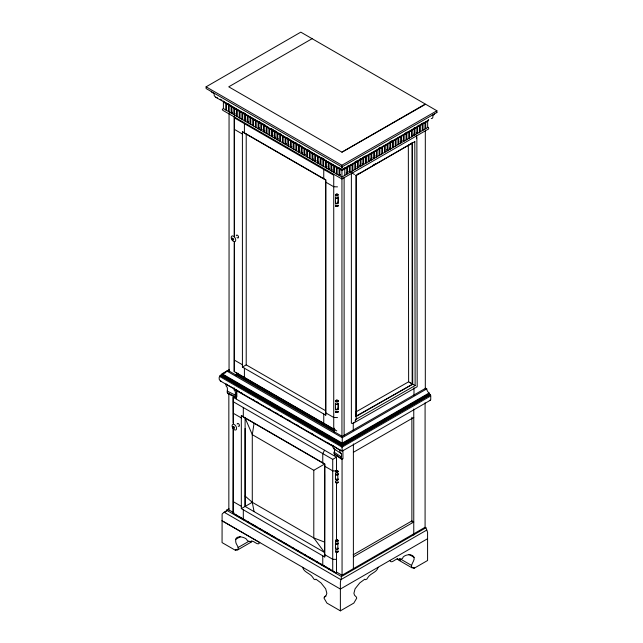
<?xml version="1.0" encoding="UTF-8"?>
<svg xmlns="http://www.w3.org/2000/svg" width="643" height="643" viewBox="0 0 643 643"><rect width="100%" height="100%" fill="white"/><g stroke="black" fill="none" stroke-linecap="round" stroke-linejoin="round"><path stroke-width="0.96" d="M233.152 428.19L233.152 513.347L233.345 428.367M233.152 423.166L233.152 397.278L234.357 396.586M233.345 423.343L233.152 397.278L336.522 457.165L336.522 471.006L332.728 470.885L324.755 466.263M234.229 242.588L234.229 371.783L234.43 241.768M234.229 235.563L234.229 116.351M234.43 236.753L234.349 116.086M241.318 506.322L241.318 415.611L324.755 463.957L324.755 556.967L241.318 508.621L241.318 506.322L233.345 501.701M242.411 364.75L242.411 131.719L325.744 179.831L325.744 415.169L242.411 367.057L242.411 364.75L234.43 360.136M243.311 519.005L243.311 509.778M244.412 377.433L244.412 368.214M324.755 556.967L324.562 552.474L245.112 506.435L245.112 418.038L241.318 415.611M242.411 367.057L246.213 364.87L246.213 134.146L242.411 131.719M322.762 565.036L322.762 555.817M323.75 423.239L323.75 414.02M245.112 496.058L252.281 502.296L313.792 537.934L324.562 552.474L324.755 463.957M325.744 415.169L325.744 179.831M214.151 93.91L214.272 95.767L215.654 97.197L341.915 170.09L341.931 169.575M341.907 167.148L341.907 167.55L341.907 166.32M328.099 161.803L341.931 169.792L341.899 165.227L206.098 86.821L206.098 88.533L341.899 166.939L436.902 112.493L436.902 110.781L425.626 104.222L341.939 152.174L228.739 86.821L312.112 38.684M341.915 170.09L341.915 169.463M211.217 91.161L211.957 92.52L213.733 93.147M397.028 558.598L398.748 559.587C399.962 559.064 402.743 559.675 403.145 557.047C406.987 553.101 416.969 554.162 413.449 561.146C412.396 563.212 409.181 569.095 414.132 567.713L414.132 568.267L412.42 567.279M336.828 572.238L342.012 575.236L425.071 527.284L425.939 527.782L427.579 532.251L427.587 560.503L414.132 568.267M235.627 389.208L235.708 390.221L333.757 446.877M356.455 414.357L355.965 415.973L356.463 413.859L356.447 414.462M378.116 567.271C377.015 572.415 370.448 573.235 368.005 577.334L366.823 579.126L365.288 579.713L364.822 579.174L359.759 582.904L355.081 588.803L353.915 593.28L354.51 595.177L356.463 597.162L356.704 598.199L353.827 603.086L340.38 610.85L326.925 603.086L324.048 598.199L324.297 597.162L326.242 595.177L326.845 593.28L325.671 588.803L321.002 582.904L315.938 579.174L315.142 579.705L313.929 579.126L312.747 577.334C310.312 573.235 303.745 572.415 302.644 567.271M254.081 423.239L252.281 434.652L252.281 502.296L254.081 511.635M251.775 541.076L251.083 542.17L237.693 549.894L235.515 549.805L235.515 550.36L237.187 549.395M234.317 388.38L234.213 388.718A3.319 1.808 -62.1 0 0 234.06 389.947C236.97 392.142 234.076 395.598 235.74 397.551L227.751 393.54C226.095 391.579 228.98 388.139 226.079 385.945A3.319 1.808 -62.1 0 1 226.232 384.707L226.449 384.024M333.09 445.398L332.978 445.736A3.319 2.017 -57.8 0 0 332.825 446.973L333.556 448.517L341.184 453.564C342.791 455.196 339.054 460.484 342.984 458.732L342.888 450.068M237.693 549.894C239.791 547.297 235.442 544.275 235.692 541.277C234.518 534.992 243.496 536.495 246.502 539.139C247.402 541.888 250.167 541.727 251.871 541.085C254.556 541.165 258.181 546.212 259.804 542.596L222.06 520.806M341.216 458.491L334.215 453.845C332.825 452.728 336.546 449.69 333.749 448.661M416.503 138.663L416.495 135.786A1.616 1.318 -60 0 0 416.318 135.617M324.562 450.237L322.762 453.58L322.762 462.807M414.807 141.621L356.214 175.459L355.965 416.768A2.853 2.323 -60 0 1 356.126 416.479L412.71 384.16L412.404 142.915L356.126 175.41L356.214 419.196L355.121 421.069L356.206 419.22L415.121 385.559L414.807 141.621A1.053 0.86 -60 0 0 414.502 141.396M354.478 422.162L352.782 423.504L351.375 423.223L351.375 173.666M411.456 143.582L409.31 144.691M234.438 388.034L233.819 388.324L225.725 384.104M235.74 397.551L236.841 396.844L236.833 390.148M229.406 369.516L222.084 373.76L222.084 374.403L342.253 443.774L429.114 393.629L429.114 392.986A3.609 2.082 60 0 1 426.751 388.894L425.626 388.243L342.253 436.38L229.053 371.027M222.084 374.403L223.82 373.39M227.276 371.381L229.012 370.376M206.098 86.821L300.795 32.15L425.312 104.037L341.939 152.174M232.557 112.236L231.142 113.055L231.142 106.521L229.205 105.396L229.205 111.93M235.258 113.795L233.843 114.615L233.843 108.072L231.898 106.955L231.898 113.489M246.052 120.024L244.637 120.844L244.637 114.309L242.692 113.184L242.692 119.719M248.753 121.583L247.338 122.403L247.338 115.869L245.393 114.743L245.393 121.278M259.547 127.812L258.124 128.632L258.124 122.098L256.187 120.972L256.187 127.515M262.24 129.372L260.825 130.191L260.825 123.657L258.88 122.532L258.88 129.066M264.94 130.931L263.526 131.751L263.526 125.216L261.58 124.091L261.58 130.625M273.034 135.609L271.619 136.42L271.619 129.886L269.674 128.761L269.674 135.303M275.734 137.16L274.32 137.98L274.32 131.445L272.375 130.32L272.375 136.855M278.435 138.719L277.012 139.539L277.012 133.005L275.075 131.879L275.075 138.414M286.529 143.397L285.114 144.209L285.114 137.674L283.169 136.549L283.169 143.092M289.221 144.948L287.807 145.768L287.807 139.234L285.862 138.108L285.862 144.651M291.922 146.508L290.507 147.327L290.507 140.793L288.562 139.668L288.562 146.202M300.016 151.185L298.601 151.997L298.601 145.463L296.656 144.345L296.656 150.88M302.716 152.745L301.302 153.556L301.302 147.022L299.357 145.897L299.357 152.439M305.417 154.296L304.002 155.116L304.002 148.581L302.057 147.456L302.057 153.99M313.511 158.974L312.096 159.794L312.096 153.251L310.151 152.134L310.151 158.668M316.203 160.533L314.789 161.345L314.789 154.81L312.852 153.685L312.852 160.228M318.904 162.092L317.489 162.904L317.489 156.37L315.544 155.244L315.544 161.787M326.998 166.762L325.583 167.582L325.583 161.039L323.638 159.922L323.638 166.457M329.698 168.321L328.284 169.133L328.284 162.599L326.339 161.481L326.339 168.016M332.399 169.881L330.984 170.692L330.984 164.158L329.039 163.033L329.039 169.575M339.834 175.804L339.834 169.27L341.939 170.483L346.714 167.727L346.714 174.261M340.493 174.55L339.078 175.37L339.078 168.828L337.133 167.71L337.133 174.245M357.5 174.205L359.236 173.2M373.085 165.203L375.681 163.708M338.13 196.758L337.832 196.935A1.39 0.804 0 0 1 337.832 198.076A1.39 0.804 0 0 1 335.871 198.084A1.39 0.804 0 0 1 335.863 196.951M338.13 201.99L337.832 202.159A1.39 0.804 0 0 1 337.832 203.292A1.39 0.804 0 0 1 335.871 203.301A1.39 0.804 0 0 1 335.863 202.167A1.334 0.772 0 0 0 335.823 203.228A1.334 0.772 0 0 0 337.615 203.365A1.334 0.772 0 0 0 338.001 202.344M223.105 374.025L220.517 375.657L342.06 445.824L430.191 394.818A0.836 0.482 60 0 1 429.685 394.071L342.06 444.546L221.714 374.957L342.06 444.442L342.06 450.679M223.105 374.162C219.681 374.242 217.567 378.759 220.348 380.953L342.06 451.225L430.271 400.292M222.02 374.813L219.408 376.324L342.06 447.134L430.746 395.927A1.077 0.619 60 0 0 430.191 394.947M236.286 375.954L236.286 374.21L238.023 373.213M338.13 408.08L337.832 408.257A1.39 0.804 0 0 1 337.832 409.39A1.39 0.804 0 0 1 335.871 409.39A1.39 0.804 0 0 1 335.863 408.257A1.334 0.772 0 0 0 335.823 409.318A1.334 0.772 0 0 0 337.615 409.454A1.334 0.772 0 0 0 338.001 408.442M429.114 392.986L342.253 443.131L222.084 373.76L225.323 372.9L226.802 371.027L342.253 437.682L426.751 388.894M235.515 550.36L222.06 542.596L222.108 514.545A2.275 1.8 -23 0 1 222.253 513.861L224.142 512.254A2.395 1.897 -23 0 0 225.098 512.061L226.4 510.896A1.664 1.318 -23 0 0 226.481 510.18L229.069 508.693M226.746 510.751L224.142 512.254L340.878 579.656L426.815 530.033M429.685 394.071L342.06 444.659L221.53 375.07L221.047 375.424A1.535 1.254 0 0 1 220.517 375.52L342.06 445.695L430.191 394.818M241.318 508.621L252.281 502.296M313.792 470.29L324.562 464.077L245.112 418.038L252.281 434.652L313.792 470.29L313.792 537.934L324.562 542.097M336.522 551.364L336.522 573.235L332.728 570.815L332.728 459.359L336.522 457.165M353.385 452.31L413.762 417.444M235.515 539.469L240.53 536.567M238.143 547.482L249.018 541.205M353.216 554.805L411.874 520.943L413.762 522.028L353.385 556.886M226.481 510.18L341.449 576.562L425.939 527.782M324.297 597.162L325.969 596.198M427.587 538.713L340.38 589.06L222.108 520.782M341.899 165.227L436.902 110.781M343.667 168.474L345.404 167.477M347.148 166.481L348.884 165.484M354.984 161.996L356.72 160.991M359.333 159.496L361.077 158.499M362.813 157.503L365.425 156.008M378.486 148.525L380.23 147.528M389.803 142.039L392.415 140.544M405.468 133.061L407.212 132.064M413.304 128.568L415.048 127.571M417.661 126.076L419.397 125.08M421.141 124.083L422.885 123.078M341.931 169.792L428.656 120.088A1.808 1.045 60.2 0 1 428.648 119.879M223.442 100.927L223.442 101.859L341.931 170.274L428.262 120.796L428.262 119.855L428.656 120.088M356.045 411.85L408.635 381.797L410.29 382.762M355.788 416.278L412.71 384.16M353.369 423.215L417.186 386.748L416.873 136.838M251.083 542.17L250.344 542.338M223.394 108.579L222.293 109.35L222.791 110.307L341.939 178.979L428.142 129.211A1.302 0.747 60 0 0 428.712 128.56A1.302 0.747 60 0 0 428.142 127.25L341.939 177.018L223.394 108.579L223.394 102.044L225.749 103.402L225.749 109.937M409.904 144.667L409.527 144.715M400.259 560.527L399.086 560.375L398.387 559.273M337.527 186.864L333.733 186.751L325.744 182.138M337.527 417.588L333.733 417.476L325.744 412.862M336.522 559.402L332.728 559.281L324.755 554.66M235.708 390.221L236.423 390.028L239.027 391.531M332.535 445.318L339.536 449.971L340.227 449.714L339.986 450.381A3.319 2.017 -57.8 0 0 339.825 451.619L341.184 453.564M217.438 97.881L215.654 97.197M221.393 381.355L220.348 380.953M356.198 419.22L355.86 419.059A1.053 0.852 -60 0 0 356.214 419.196M227.3 391.121L235.29 395.123M227.26 392.696L235.25 396.707M416.206 132.506L417.62 133.326L417.62 126.792L419.566 125.666L419.566 132.201M413.505 134.066L414.928 134.885L414.928 128.343L416.865 127.226L416.865 133.76M402.719 140.295L404.134 141.114L404.134 134.58L406.079 133.455L406.079 139.989M400.018 141.854L401.433 142.674L401.433 136.139L403.378 135.014L403.378 141.548M389.224 148.083L390.639 148.903L390.639 142.368L392.584 141.243L392.584 147.777M386.523 149.642L387.938 150.462L387.938 143.928L389.883 142.802L389.883 149.337M375.737 155.879L377.152 156.691L377.152 150.157L379.089 149.031L379.089 155.574M373.036 157.431L374.451 158.25L374.451 151.716L376.396 150.591L376.396 157.125M370.336 158.99L371.75 159.81L371.75 153.275L373.696 152.15L373.696 158.684M362.242 163.668L363.657 164.479L363.657 157.945L365.602 156.82L365.602 163.362M359.541 165.219L360.956 166.039L360.956 159.504L362.901 158.379L362.901 164.921M356.849 166.778L358.264 167.598L358.264 161.063L360.201 159.938L360.201 166.473M351.375 172.662L354.494 174.462M355.772 175.201L356.447 175.595M348.747 171.456L350.17 172.268L350.17 165.733L352.107 164.616L352.107 171.151M220.26 99.239L222.004 100.236M228.088 103.748L229.824 104.753M242.861 112.284L245.465 113.787M259.37 121.816L261.106 122.813M262.842 123.818L265.455 125.329M271.531 128.833L273.275 129.838M275.011 130.842L276.747 131.847M279.351 133.35L281.095 134.355M287.18 137.867L288.916 138.872M295 142.384L296.736 143.389M299.341 144.892L301.077 145.897M307.161 149.409L308.897 150.414M321.934 157.937L324.546 159.44M338.451 167.469L340.187 168.474M223.515 101.425L268.461 127.37M270.189 128.375L326.371 160.806M346.055 173.015L347.469 173.827L347.469 167.293L349.414 166.167L349.414 172.71M234.43 117.886L333.733 175.218L333.733 429.002L336.771 430.939M246.213 134.146L325.551 179.952M234.43 129.412L242.411 134.025M412.171 383.847L412.05 142.714L412.404 142.915M246.213 364.87L325.551 410.676M234.43 371.67L333.733 429.002M235.941 372.771L334.963 429.942M236.286 374.21L334.392 430.85M240.763 392.535L242.499 393.532M252.916 399.552L254.652 400.557M256.388 401.562L258.124 402.558M268.533 408.578L270.269 409.583M276.345 413.087L278.081 414.092M280.686 415.595L282.414 416.6M288.49 420.112L290.226 421.109M296.302 424.621L298.039 425.626M311.051 433.149L313.655 434.652M327.544 442.673L329.272 443.678M331.008 444.675L333.613 446.178M408.988 554.403L414.132 557.368M399.488 558.454L411.504 565.39M399.086 560.375L411.954 567.801M228.779 509.859L233.964 512.849M234.719 514.529L237.492 516.128M239.22 517.125L245.264 520.613M246.992 521.618L249.588 523.113M251.317 524.109L257.369 527.598M259.097 528.602L261.685 530.097M264.281 531.592L269.465 534.59M272.061 536.085L273.789 537.082M278.974 540.072L281.562 541.575M284.158 543.07L285.886 544.066M291.938 547.563L293.666 548.559M296.254 550.054L298.85 551.549M300.578 552.546L302.306 553.551M304.035 554.547L306.631 556.042M308.359 557.039L314.403 560.535M316.131 561.532L318.727 563.027M320.455 564.024L326.507 567.52M328.235 568.516L330.824 570.011M332.552 571.008L334.28 572.005M410.138 382.673L410.789 383.051M410.724 383.011L411.761 383.606M413.047 384.353L415.121 385.559M233.345 401.771L332.728 459.359M233.345 413.304L241.318 417.918M233.345 513.227L332.728 570.815M234.864 514.336L237.428 515.823M239.132 516.811L245.112 520.275M246.84 521.272L249.436 522.775M252.024 524.278L257.208 527.276M259.796 528.779L262.384 530.282M264.112 531.279L270.156 534.783M271.885 535.788L274.481 537.283M279.657 540.289L282.253 541.792M283.973 542.788L286.569 544.291M288.297 545.296L290.025 546.293M291.745 547.297L294.341 548.792M296.069 549.797L298.657 551.3M300.385 552.297L302.114 553.301M303.842 554.298L306.43 555.801M308.158 556.798L314.202 560.302M315.93 561.307L318.518 562.802M320.246 563.807L326.274 567.295M327.978 568.291L330.542 569.77M334.239 452.254L341.24 456.9M341.771 459.367L334.215 453.845M398.748 559.587C396.104 557.031 391.667 564.771 389.843 560.503M356.407 413.377L356.15 412.91L356.423 413.441M341.449 576.562L341.111 579.038A2.395 0.466 -81.9 0 1 340.878 579.656L340.412 582.084A2.275 0.442 -81.9 0 0 340.38 582.823L340.38 610.85M408.337 145.133L408.635 381.797M430.746 395.927L430.746 399.255A2.267 1.31 60 0 1 429.347 400.284M427.659 127.531L427.659 120.997L425.714 122.114L425.714 128.648M425.312 131.1L425.312 389.433M425.087 402.823L425.087 527.565M424.959 129.09L424.959 122.548L423.022 123.673L423.022 130.207M422.266 130.642L422.266 124.107L420.321 125.232L420.321 131.767M414.172 135.319L414.172 128.785L412.227 129.902L412.227 136.445M413.988 387.697L413.988 395.172M413.762 409.044L413.762 535.105M411.874 417.259L411.874 522.036M411.472 136.879L411.472 130.344L409.527 131.461L409.527 137.996M408.771 138.438L408.771 131.895L406.826 133.021L406.826 139.555M400.677 143.108L400.677 136.573L398.732 137.69L398.732 144.233M397.977 144.667L397.977 138.132L396.04 139.25L396.04 145.784M395.284 146.226L395.284 139.684L393.339 140.809L393.339 147.343M387.19 150.896L387.19 144.362L385.245 145.479L385.245 152.021M384.49 152.455L384.49 145.921L382.545 147.038L382.545 153.581M381.789 154.015L381.789 147.48L379.844 148.597L379.844 155.132M370.995 160.244L370.995 153.709L369.05 154.826L369.05 161.369M368.302 161.803L368.302 155.268L366.357 156.386L366.357 162.92M357.508 168.032L357.508 161.497L355.563 162.623L355.563 169.157M354.807 169.591L354.807 163.057L352.862 164.174L352.862 170.716M353.385 443.903L353.385 569.031M353.264 422.756L353.264 430.231M344.769 168.852L344.769 175.386M344.118 177.243L344.118 435.681M342.253 437.682L342.253 443.774M342.06 458.74L342.06 575.501M341.931 169.334L341.931 170.274M341.939 170.483L341.939 436.565M338.242 197.514L338.242 202.73M338.242 403.603L338.242 408.819M338.178 197.53L338.178 202.73M338.178 403.619L338.178 408.827M336.522 483.062L336.522 540.313M336.377 173.811L336.377 167.276L334.432 166.151L334.432 172.686M335.461 197.514L335.461 202.73M335.461 403.611L335.461 408.827M335.461 474.116L335.461 479.332M335.461 543.335L335.461 548.551M334.513 448.372L334.513 455.381M334.392 428.198L334.392 432.594M333.677 172.252L333.677 165.717L331.74 164.592L331.74 171.126M324.562 474.454L324.562 552.474M323.75 169.455L323.75 178.682M322.89 166.023L322.89 159.488L320.945 158.363L320.945 164.897M320.19 164.463L320.19 157.929L318.245 156.804L318.245 163.338M309.396 158.234L309.396 151.692L307.45 150.575L307.45 157.109M306.695 156.675L306.695 150.141L304.75 149.015L304.75 155.55M295.901 150.446L295.901 143.903L293.964 142.786L293.964 149.321M293.208 148.887L293.208 142.352L291.263 141.227L291.263 147.761M282.414 142.65L282.414 136.115L280.469 134.998L280.469 141.532M279.713 141.098L279.713 134.556L277.768 133.439L277.768 139.973M268.919 134.861L268.919 128.327L266.982 127.21L266.982 133.744M266.226 133.31L266.226 126.767L264.281 125.65L264.281 132.185M255.432 127.073L255.432 120.538L253.487 119.413L253.487 125.956M252.731 125.514L252.731 118.979L250.786 117.862L250.786 124.396M250.031 123.962L250.031 117.42L248.094 116.303L248.094 122.837M245.112 428.415L245.112 506.435M244.412 123.649L244.412 132.876M243.311 407.549L243.311 416.768M241.937 119.285L241.937 112.75L239.992 111.625L239.992 118.167M239.244 117.725L239.244 111.191L237.299 110.074L237.299 116.608M236.544 116.174L236.544 109.632L234.599 108.514L234.599 115.049M236.6 372.739L236.6 375.745M236.391 389.738L236.391 398.732M229.053 113.055L229.053 371.389M228.844 393.379L228.844 510.14M228.45 111.496L228.45 104.962L226.505 103.836L226.505 110.371M436.284 112.212A3.601 2.074 60.2 0 1 436.902 112.493M434.355 113.634A2.291 1.318 60.2 0 1 432.892 114.808L432.892 116.986A3.745 2.154 60.2 0 1 431.252 118.553M337.888 481.848A1.198 0.691 0 0 1 337.535 482.764A1.198 0.691 0 0 1 335.927 482.636A1.198 0.691 0 0 1 336 481.703M338.001 481.808A1.334 0.772 0 0 1 337.615 482.829A1.334 0.772 0 0 1 335.823 482.692A1.334 0.772 0 0 1 335.903 481.647M338.001 478.947A1.334 0.772 0 0 1 337.615 479.967A1.334 0.772 0 0 1 335.823 479.831A1.334 0.772 0 0 1 335.903 478.786M338.001 473.738A1.334 0.772 0 0 1 337.615 474.759A1.334 0.772 0 0 1 335.823 474.622A1.334 0.772 0 0 1 335.903 473.586M335.863 473.553A1.39 0.804 0 0 0 335.871 474.687A1.39 0.804 0 0 0 337.832 474.679A1.39 0.804 0 0 0 337.832 473.545L337.832 478.762A1.39 0.804 0 0 1 337.832 479.895A1.39 0.804 0 0 1 335.871 479.903A1.39 0.804 0 0 1 335.863 478.77M231.215 237.621A3.183 1.841 60 0 1 233.602 236.286A3.183 1.841 60 0 1 235.684 240.514A3.183 1.841 60 0 1 232.87 240.964M232.493 240.578A3.183 1.841 60 0 1 231.271 238.111M236.294 235.78A1.599 0.924 60 0 1 237.621 235.338A1.599 0.924 60 0 1 238.521 237.5A1.599 0.924 60 0 1 237.01 237.492M232.461 427.491A3.183 1.833 60.1 0 1 234.068 424.412A3.183 1.833 60.1 0 1 236.455 429.251A3.183 1.833 60.1 0 1 232.718 428.005M237.179 424.131A1.599 0.924 60.1 0 1 238.4 423.616A1.599 0.924 60.1 0 1 239.437 425.658A1.599 0.924 60.1 0 1 238.167 426.084M337.888 205.35A1.198 0.691 0 0 1 337.535 206.266A1.198 0.691 0 0 1 335.927 206.146A1.198 0.691 0 0 1 336 205.205M338.001 205.205A1.334 0.772 0 0 1 337.615 206.226A1.334 0.772 0 0 1 335.823 206.09A1.334 0.772 0 0 1 335.903 205.045M338.001 197.144A1.334 0.772 0 0 1 337.615 198.157A1.334 0.772 0 0 1 335.823 198.02A1.334 0.772 0 0 1 335.903 196.983M337.888 205.246A1.198 0.691 0 0 1 337.535 206.162A1.198 0.691 0 0 1 335.927 206.041A1.198 0.691 0 0 1 336 205.101M337.888 411.448A1.198 0.691 0 0 1 337.535 412.356A1.198 0.691 0 0 1 335.927 412.235A1.198 0.691 0 0 1 336 411.303M338.001 411.303A1.334 0.772 0 0 1 337.615 412.316A1.334 0.772 0 0 1 335.823 412.179A1.334 0.772 0 0 1 335.903 411.142M338.001 403.233A1.334 0.772 0 0 1 337.615 404.254A1.334 0.772 0 0 1 335.823 404.117A1.334 0.772 0 0 1 335.903 403.073A1.39 0.804 0 0 0 335.871 404.174A1.39 0.804 0 0 0 337.832 404.174A1.39 0.804 0 0 0 337.832 403.04M337.888 411.343A1.198 0.691 0 0 1 337.535 412.251A1.198 0.691 0 0 1 335.927 412.131A1.198 0.691 0 0 1 336 411.199M337.888 551.172A1.198 0.691 0 0 1 337.535 552.088A1.198 0.691 0 0 1 335.927 551.967A1.198 0.691 0 0 1 336 551.027M338.001 551.027A1.334 0.772 0 0 1 337.615 552.048A1.334 0.772 0 0 1 335.823 551.911A1.334 0.772 0 0 1 335.903 550.866M338.001 548.166A1.334 0.772 0 0 1 337.615 549.186A1.334 0.772 0 0 1 335.823 549.05A1.334 0.772 0 0 1 335.903 548.013M338.001 542.949A1.334 0.772 0 0 1 337.615 543.97A1.334 0.772 0 0 1 335.823 543.833A1.334 0.772 0 0 1 335.903 542.796M335.863 542.772A1.39 0.804 0 0 0 335.871 543.906A1.39 0.804 0 0 0 337.832 543.898A1.39 0.804 0 0 0 337.832 542.764L337.832 547.981A1.39 0.804 0 0 1 337.832 549.114A1.39 0.804 0 0 1 335.871 549.122A1.39 0.804 0 0 1 335.863 547.989M337.888 551.067A1.198 0.691 0 0 1 337.535 551.983A1.198 0.691 0 0 1 335.927 551.863A1.198 0.691 0 0 1 336 550.922M336.249 472.002A1.198 0.691 0 0 0 338.049 471.407A1.198 0.691 0 0 0 336.249 470.805A1.198 0.691 0 0 0 336.249 472.002M336.176 472.179A1.334 0.772 0 0 0 338.178 471.512A1.334 0.772 0 0 0 336.176 470.845A1.334 0.772 0 0 0 336.176 472.179M232.147 238.698A1.069 0.619 60 0 0 233.28 240.104A1.069 0.619 60 0 0 233.28 238.593A1.069 0.619 60 0 0 232.147 238.698M233.015 427.04A1.069 0.619 60.1 0 0 234.148 428.447A1.069 0.619 60.1 0 0 234.148 426.936A1.069 0.619 60.1 0 0 233.015 427.04M336.249 195.408A1.198 0.691 0 0 0 338.049 194.805A1.198 0.691 0 0 0 336.249 194.202A1.198 0.691 0 0 0 336.249 195.408M336.176 195.576A1.334 0.772 0 0 0 338.178 194.909A1.334 0.772 0 0 0 336.176 194.242A1.334 0.772 0 0 0 336.176 195.576M336.249 401.602A1.198 0.691 0 0 0 338.049 400.999A1.198 0.691 0 0 0 336.249 400.404A1.198 0.691 0 0 0 336.249 401.602M336.249 401.497A1.198 0.691 0 0 0 338.049 400.894A1.198 0.691 0 0 0 336.249 400.3A1.198 0.691 0 0 0 336.249 401.497M336.176 401.666A1.334 0.772 0 0 0 338.178 400.999A1.334 0.772 0 0 0 336.176 400.332A1.334 0.772 0 0 0 336.176 401.666M336.249 541.334A1.198 0.691 0 0 0 338.049 540.731A1.198 0.691 0 0 0 336.249 540.128A1.198 0.691 0 0 0 336.249 541.334M336.249 541.229A1.198 0.691 0 0 0 338.049 540.626A1.198 0.691 0 0 0 336.249 540.024A1.198 0.691 0 0 0 336.249 541.229M336.176 541.398A1.334 0.772 0 0 0 338.178 540.731A1.334 0.772 0 0 0 336.176 540.064A1.334 0.772 0 0 0 336.176 541.398"/></g></svg>
